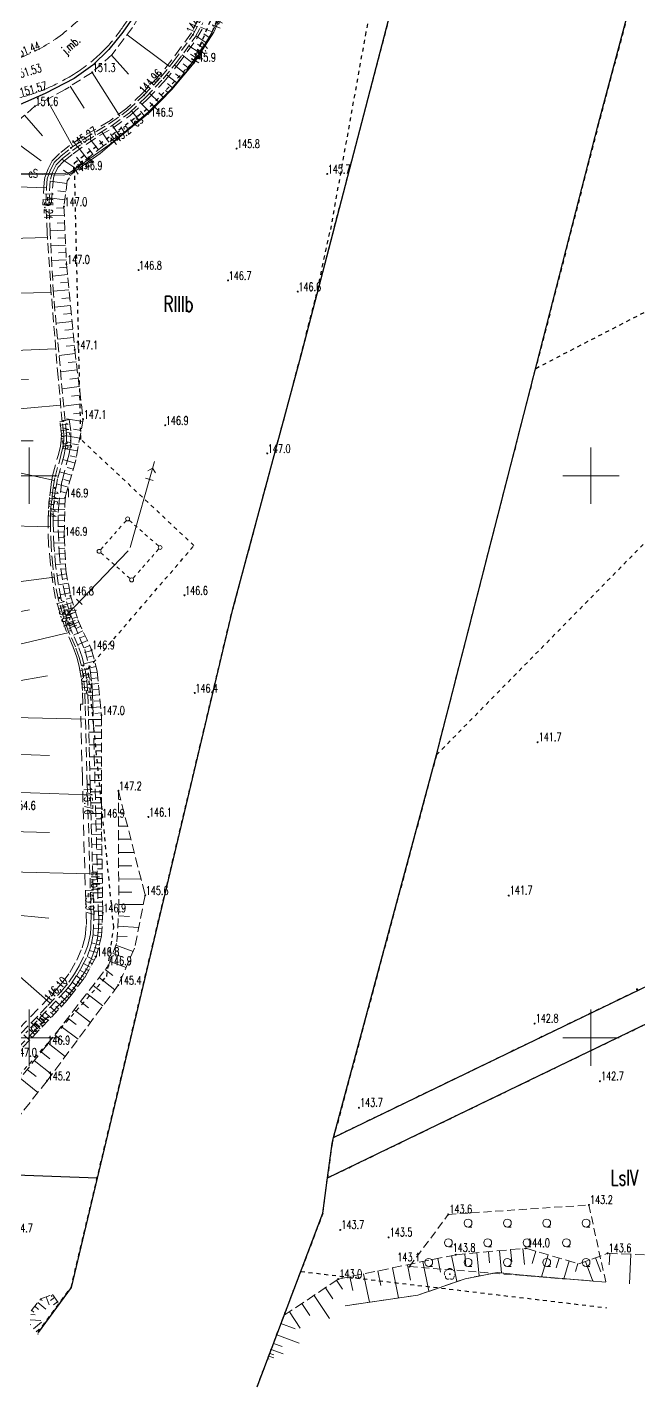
# Model space of a CAD drawing. Header units: metres. Extents: x 7583802 to 7586368, y 5958992 to 5960558.
# Drawn here: x 7585999.7 to 7586108.5, y 5959037.9 to 5959279.8 of the extents above; entities that cross this region are included whole.
import ezdxf
from ezdxf.enums import TextEntityAlignment as Align

# ---------------------------------------------------------------- set-up
doc = ezdxf.new("R2010")
doc.units = ezdxf.units.M
for name, pattern in [('1', [0]), ('2', [3, 2, -1]), ('3_1', [0]), ('3_BUBZ02', [2.45, 1.75, -0.7]), ('3_BUBZ02G', [2.45, 1.75, -0.7]), ('3_KTCR02', [3, 2, -1]), ('3_KTJZ01', [4, 3, -1]), ('3_PTRW02', [0]), ('3_PTTL', [2.1, 1.4, -0.7]), ('4_SUPE_01', [0]), ('4_SUPT_01', [0]), ('4_SUSM03_02', [0]), ('GUZ', [1.4, 0.7, -0.7])]:
    doc.linetypes.add(name, pattern=pattern)
doc.layers.get('0').update_dxf_attribs({"color": 250, "linetype": 'CONTINUOUS', "lineweight": 100})
for name, color, linetype, lineweight in [('1000_L_1', 7, '1', 18), ('BUBZ_L_1', 7, '3_BUBZ02', 18), ('DZIALKI-G_L_0', 7, '1', 25), ('KONTURY_L_0', 114, '2', 25), ('KONTURY_NR_T_0', 114, 'CONTINUOUS', 25), ('KTCR_E_T_1', 7, 'CONTINUOUS', 15), ('KTCR_L_1', 7, '3_KTCR02', 18), ('KTJZ_E_T_0', 7, 'CONTINUOUS', 15), ('KTJZ_L_0', 7, '3_KTJZ01', 18), ('KTOK_L_4', 7, 'CONTINUOUS', 25), ('OBOP_T_1', 3, 'CONTINUOUS', 18), ('PTRW_L_1', 7, 'CONTINUOUS', 18), ('PTTL_L_4', 7, '3_PTTL', 18), ('RTPW_T_0', 7, 'CONTINUOUS', 15), ('RTPW_T_1', 7, 'CONTINUOUS', 15), ('SUPE_E_T_2', 1, 'CONTINUOUS', 15), ('SUPE_L_1', 1, '4_SUPE_01', 18), ('SUPE_L_2', 1, '4_SUPE_01', 18), ('SUPT_E_T_0', 30, 'CONTINUOUS', 15), ('SUPT_L_0', 30, '4_SUPT_01', 18), ('SUSM_L_5', 7, 'CONTINUOUS', 18), ('SUTE_T_0', 1, 'CONTINUOUS', 18), ('SUTT_T_0', 30, 'CONTINUOUS', 18)]:
    doc.layers.add(name, color=color, linetype=linetype, lineweight=lineweight)
doc.styles.get("Standard").update_dxf_attribs({"font": 'Simplex.SHX', "width": 0.75})

# ---------------------------------------------------------------- blocks, each defined once
blk = doc.blocks.new('3_OBOP02_01')
at = {"linetype": 'CONTINUOUS'}
blk.add_circle((0, 0), 0.06, dxfattribs=at)
for centre, start, end in [((-0.48, 0.15), 102.1445, 221.86), ((0, 0.5), 30.1401, 149.8599), ((0.48, 0.15), 318.14, 77.8555), ((-0.29, -0.4), 174.1482, 293.8542), ((0.29, -0.4), 246.1458, 5.8518)]:
    blk.add_arc(centre, 0.5, start, end, dxfattribs=at)
blk = doc.blocks.new('3_PTTL05')
at = {"linetype": 'CONTINUOUS'}
blk.add_line((0, -0.7), (0.7, -0.7), dxfattribs=at)
blk.add_circle((0, 0), 0.7, dxfattribs=at)
blk = doc.blocks.new('3_RTPW01')
at = {"linetype": 'CONTINUOUS'}
blk.add_circle((0, 0), 0.09, dxfattribs=at)
blk = doc.blocks.new('3_RTPW02')
at = {"linetype": 'CONTINUOUS'}
blk.add_circle((0, 0), 0.09, dxfattribs=at)
blk = doc.blocks.new('4_SUPS01_03')
at = {"linetype": 'CONTINUOUS'}
blk.add_circle((0, 0), 0.125, dxfattribs=at)
blk = doc.blocks.new('4_SUPS01_07')
at = {"linetype": 'CONTINUOUS'}
blk.add_circle((0, 0), 0.125, dxfattribs=at)

msp = doc.modelspace()

# ---------------------------------------------------------------- linework, layer by layer
at = {"layer": '1000_L_1', "linetype": '1'}
for p, q in [((7586000, 5959195), (7586000, 5959205)), ((7586100, 5959195), (7586100, 5959205)), ((7585995, 5959200), (7586005, 5959200)), ((7586095, 5959200), (7586105, 5959200)), ((7586000, 5959095), (7586000, 5959105)), ((7586100, 5959095), (7586100, 5959105)), ((7585995, 5959100), (7586005, 5959100)), ((7586095, 5959100), (7586105, 5959100))]:
    msp.add_line(p, q, dxfattribs=at)
at = {"layer": 'BUBZ_L_1', "linetype": '3_BUBZ02G'}
for p, q in [((7586020.83, 5959283.87), (7586018.4, 5959279.75)), ((7586034.66, 5959284.22), (7586032.41, 5959278.54)), ((7586018.4, 5959279.75), (7586014.8, 5959274.95)), ((7586032.41, 5959278.54), (7586029.12, 5959273.59)), ((7586014.8, 5959274.95), (7586011.26, 5959271.77)), ((7586011.26, 5959271.77), (7586006.43, 5959268.72)), ((7586029.12, 5959273.59), (7586024.81, 5959268.1)), ((7586006.43, 5959268.72), (7586001.06, 5959265.74)), ((7586024.81, 5959268.1), (7586021.17, 5959264.37)), ((7586001.06, 5959265.74), (7585998.05, 5959263.14)), ((7586021.17, 5959264.37), (7586017.91, 5959261.75)), ((7586017.91, 5959261.75), (7586013.34, 5959258.77)), ((7586013.34, 5959258.77), (7586008.57, 5959255.01)), ((7586008.57, 5959255.01), (7586006.82, 5959252.48)), ((7586006.82, 5959252.48), (7586006.22, 5959247.89)), ((7586006.22, 5959247.89), (7586006.67, 5959237.62)), ((7586006.67, 5959237.62), (7586008.15, 5959222.41)), ((7586008.15, 5959222.41), (7586009.63, 5959210.05)), ((7586009.63, 5959210.05), (7586008.29, 5959202.54)), ((7586008.29, 5959202.54), (7586006.41, 5959196.08)), ((7586006.41, 5959196.08), (7586006.27, 5959189.24)), ((7586006.27, 5959189.24), (7586006.56, 5959183.16)), ((7586006.56, 5959183.16), (7586007.38, 5959178.65)), ((7586007.38, 5959178.65), (7586008.69, 5959174.35)), ((7586008.69, 5959174.35), (7586011.14, 5959169.03)), ((7586011.14, 5959169.03), (7586012.15, 5959165.16)), ((7586012.15, 5959165.16), (7586012.89, 5959157.38)), ((7586012.89, 5959157.38), (7586012.89, 5959139.09)), ((7586015.97, 5959122.91), (7586015.91, 5959143.94)), ((7586012.89, 5959139.09), (7586013.13, 5959122.23)), ((7586013.13, 5959122.23), (7586012.91, 5959118.12)), ((7586015.65, 5959117.04), (7586015.97, 5959122.91)), ((7586012.91, 5959118.12), (7586011.93, 5959114.43)), ((7586014.13, 5959112.84), (7586015.65, 5959117.04)), ((7586003.18, 5959098.71), (7586014.13, 5959112.84)), ((7586011.93, 5959114.43), (7586009.84, 5959110.58)), ((7586009.84, 5959110.58), (7586007.49, 5959107.59)), ((7586006.51, 5959106.35), (7586007.49, 5959107.59)), ((7585997.24, 5959096.57), (7586006.51, 5959106.35)), ((7585992.83, 5959085.85), (7586003.18, 5959098.71)), ((7586055.04, 5959057.05), (7586075.93, 5959061.39)), ((7586075.93, 5959061.39), (7586088.44, 5959062.55)), ((7586088.44, 5959062.55), (7586097.87, 5959059.76)), ((7586097.87, 5959059.76), (7586102.95, 5959061.64)), ((7586102.95, 5959061.64), (7586109.55, 5959061.37)), ((7586045.4, 5959050.61), (7586055.04, 5959057.05)), ((7586002.09, 5959053.53), (7586004.16, 5959054.3)), ((7586004.16, 5959054.3), (7586005.34, 5959052.66)), ((7586000.36, 5959051.41), (7586002.09, 5959053.53))]:
    msp.add_line(p, q, dxfattribs=at)
at = {"layer": 'BUBZ_L_1', "linetype": '3_BUBZ02'}
for p, q in [((7586029.17, 5959278.42), (7586030.48, 5959280.86)), ((7586029.56, 5959278.06), (7586030.96, 5959280.58)), ((7586025.68, 5959273.66), (7586029.17, 5959278.42)), ((7586026.08, 5959273.29), (7586029.56, 5959278.06)), ((7586023.48, 5959270.93), (7586025.68, 5959273.66)), ((7586023.87, 5959270.63), (7586026.08, 5959273.29)), ((7586020.45, 5959267.71), (7586023.48, 5959270.93)), ((7586020.77, 5959267.33), (7586023.87, 5959270.63)), ((7586017.59, 5959265.02), (7586020.45, 5959267.71)), ((7586017.87, 5959264.57), (7586020.77, 5959267.33)), ((7586014.52, 5959262.77), (7586017.59, 5959265.02)), ((7586014.82, 5959262.32), (7586017.87, 5959264.57)), ((7586012.06, 5959261.32), (7586014.52, 5959262.77)), ((7586012.37, 5959260.86), (7586014.82, 5959262.32)), ((7586007.46, 5959258.32), (7586009.74, 5959259.9)), ((7586009.74, 5959259.9), (7586012.06, 5959261.32)), ((7586010.02, 5959259.45), (7586012.37, 5959260.86)), ((7586005.7, 5959256.92), (7586007.46, 5959258.32)), ((7586005.96, 5959256.46), (7586007.75, 5959257.85)), ((7586007.75, 5959257.85), (7586010.02, 5959259.45)), ((7586003.74, 5959254.26), (7586004.45, 5959255.74)), ((7586004.17, 5959254), (7586004.82, 5959255.29)), ((7586004.45, 5959255.74), (7586005.7, 5959256.92)), ((7586004.82, 5959255.29), (7586005.96, 5959256.46)), ((7586003.14, 5959251.2), (7586003.26, 5959252.8)), ((7586003.26, 5959252.8), (7586003.53, 5959253.68)), ((7586003.52, 5959248.26), (7586003.8, 5959252.77)), ((7586003.53, 5959253.68), (7586003.74, 5959254.26)), ((7586003.8, 5959252.77), (7586004.17, 5959254)), ((7586002.99, 5959248.29), (7586003.14, 5959251.2)), ((7586003.24, 5959243.25), (7586002.99, 5959248.29)), ((7586003.76, 5959243.23), (7586003.52, 5959248.26)), ((7586003.97, 5959232.27), (7586003.24, 5959243.25)), ((7586004.35, 5959232.28), (7586003.76, 5959243.23)), ((7586005.18, 5959217.53), (7586003.97, 5959232.27)), ((7586006.41, 5959209.77), (7586004.35, 5959232.28)), ((7586005.9, 5959209.6), (7586005.18, 5959217.53)), ((7586006.18, 5959207.48), (7586005.9, 5959209.6)), ((7586006.68, 5959207.47), (7586006.41, 5959209.77)), ((7586006.17, 5959206.25), (7586006.18, 5959207.48)), ((7586006.65, 5959206.19), (7586006.68, 5959207.47)), ((7586005.68, 5959203.58), (7586005.99, 5959205.1)), ((7586005.99, 5959205.1), (7586006.17, 5959206.25)), ((7586006.2, 5959203.45), (7586006.52, 5959205.04)), ((7586006.52, 5959205.04), (7586006.65, 5959206.19)), ((7586004.63, 5959199.78), (7586005.68, 5959203.58)), ((7586005.12, 5959199.62), (7586006.2, 5959203.45)), ((7586004.28, 5959197.88), (7586004.63, 5959199.78)), ((7586004.75, 5959197.74), (7586005.12, 5959199.62)), ((7586003.84, 5959193.97), (7586004.28, 5959197.88)), ((7586004.5, 5959195.95), (7586004.75, 5959197.74)), ((7586004.32, 5959193.94), (7586004.5, 5959195.95)), ((7586003.8, 5959191.71), (7586003.84, 5959193.97)), ((7586004.32, 5959191.73), (7586004.32, 5959193.94)), ((7586003.92, 5959187.58), (7586003.8, 5959191.71)), ((7586004.41, 5959187.56), (7586004.32, 5959191.73)), ((7586004.23, 5959184), (7586003.92, 5959187.58)), ((7586004.74, 5959184.06), (7586004.41, 5959187.56)), ((7586004.65, 5959180.84), (7586004.23, 5959184)), ((7586005.18, 5959180.9), (7586004.74, 5959184.06)), ((7586005.18, 5959178.14), (7586004.65, 5959180.84)), ((7586005.64, 5959178.27), (7586005.18, 5959180.9)), ((7586006, 5959175.27), (7586005.18, 5959178.14)), ((7586006.47, 5959175.4), (7586005.64, 5959178.27)), ((7586006.99, 5959172.42), (7586006, 5959175.27)), ((7586007.52, 5959172.52), (7586006.47, 5959175.4)), ((7586008.28, 5959169.53), (7586006.99, 5959172.42)), ((7586008.72, 5959169.7), (7586007.52, 5959172.52)), ((7586008.95, 5959167.68), (7586008.28, 5959169.53)), ((7586009.47, 5959167.72), (7586008.72, 5959169.7)), ((7586009.35, 5959166.15), (7586008.95, 5959167.68)), ((7586009.72, 5959164.02), (7586009.35, 5959166.15)), ((7586009.84, 5959166.25), (7586009.47, 5959167.72)), ((7586010.24, 5959164.06), (7586009.84, 5959166.25)), ((7586009.94, 5959161.75), (7586009.72, 5959164.02)), ((7586010.42, 5959161.76), (7586010.24, 5959164.06)), ((7586009.98, 5959159.4), (7586009.94, 5959161.75)), ((7586010.52, 5959159.4), (7586010.42, 5959161.76)), ((7586010.36, 5959145.04), (7586009.98, 5959159.4)), ((7586010.88, 5959145.04), (7586010.52, 5959159.4)), ((7586011.06, 5959121.72), (7586010.36, 5959145.04)), ((7586011.47, 5959124.01), (7586010.88, 5959145.04)), ((7586015.91, 5959143.94), (7586020.68, 5959125.34)), ((7586020.68, 5959125.34), (7586018.78, 5959115.93)), ((7586011.43, 5959118.37), (7586011.56, 5959121.78)), ((7586011.56, 5959121.78), (7586011.47, 5959124.01)), ((7586010.95, 5959118.46), (7586011.01, 5959119.55)), ((7586011.01, 5959119.55), (7586011.02, 5959119.94)), ((7586011.02, 5959119.94), (7586011.03, 5959120.18)), ((7586011.03, 5959120.18), (7586011.06, 5959121.72)), ((7586010.59, 5959116.86), (7586010.95, 5959118.46)), ((7586011.13, 5959116.81), (7586011.43, 5959118.37)), ((7586008.93, 5959112.81), (7586009.89, 5959114.85)), ((7586009.42, 5959112.66), (7586010.39, 5959114.6)), ((7586009.89, 5959114.85), (7586010.39, 5959116.24)), ((7586010.39, 5959116.24), (7586010.59, 5959116.86)), ((7586010.39, 5959114.6), (7586010.92, 5959116.14)), ((7586010.92, 5959116.14), (7586011.13, 5959116.81)), ((7586018.78, 5959115.93), (7586015.89, 5959109.36)), ((7586008.1, 5959111.39), (7586008.93, 5959112.81)), ((7586008.49, 5959111.1), (7586009.42, 5959112.66)), ((7586005.73, 5959108.23), (7586007.1, 5959109.91)), ((7586007.1, 5959109.91), (7586008.1, 5959111.39)), ((7586007.5, 5959109.58), (7586008.49, 5959111.1)), ((7586006.51, 5959108.36), (7585999.43, 5959100.89)), ((7586015.89, 5959109.36), (7586003.23, 5959092.34)), ((7586003.35, 5959105.74), (7586005.73, 5959108.23)), ((7586006.51, 5959108.36), (7586007.5, 5959109.58)), ((7586007.49, 5959107.59), (7586006.51, 5959108.36)), ((7586007.49, 5959107.59), (7586006.51, 5959108.36)), ((7585990.15, 5959091.99), (7586003.35, 5959105.74)), ((7586003.23, 5959092.34), (7585994.28, 5959081.04)), ((7586077.59, 5959057.12), (7586069.19, 5959054.2)), ((7586083.35, 5959058.25), (7586077.59, 5959057.12)), ((7586087.28, 5959057.79), (7586083.35, 5959058.25)), ((7586101.1, 5959056.64), (7586087.28, 5959057.79)), ((7586069.19, 5959054.2), (7586056.25, 5959052.31))]:
    msp.add_line(p, q, dxfattribs=at)
at = {"layer": 'BUBZ_L_1', "linetype": '3_1'}
for p, q in [((7586032.58, 5959278.97), (7586030.52, 5959279.79)), ((7586017.44, 5959278.46), (7586024.99, 5959272.8)), ((7586031.44, 5959277.08), (7586029.67, 5959278.26)), ((7586030.85, 5959276.19), (7586029.96, 5959276.79)), ((7586032.05, 5959278), (7586031.13, 5959278.61)), ((7586014.67, 5959274.84), (7586017.72, 5959271.44)), ((7586029.02, 5959273.46), (7586027.23, 5959274.87)), ((7586030.26, 5959275.3), (7586028.43, 5959276.51)), ((7586029.65, 5959274.39), (7586028.72, 5959275.01)), ((7586011.25, 5959271.76), (7586016.16, 5959263.98)), ((7586027.63, 5959271.69), (7586025.89, 5959273.06)), ((7586028.32, 5959272.57), (7586027.44, 5959273.26)), ((7586026.25, 5959269.94), (7586024.46, 5959271.34)), ((7586025.55, 5959269.04), (7586024.64, 5959269.76)), ((7586026.94, 5959270.82), (7586026.06, 5959271.51)), ((7586007.33, 5959269.29), (7586009.8, 5959265.37)), ((7586023.16, 5959266.4), (7586021.46, 5959268.06)), ((7586023.99, 5959267.26), (7586023.13, 5959268.1)), ((7586024.83, 5959268.13), (7586024.3, 5959268.54)), ((7586003.18, 5959266.92), (7586007.82, 5959258.57)), ((7586019.68, 5959263.17), (7586018.26, 5959264.94)), ((7586021.5, 5959264.71), (7586019.78, 5959266.39)), ((7586020.6, 5959263.92), (7586019.86, 5959264.84)), ((7586022.33, 5959265.56), (7586021.48, 5959266.38)), ((7585999.22, 5959264.15), (7586002.4, 5959260.48)), ((7586016.03, 5959260.52), (7586014.84, 5959262.34)), ((7586018.8, 5959262.46), (7586018.09, 5959263.34)), ((7585996.1, 5959260.48), (7586002.15, 5959256.04)), ((7586012.35, 5959257.99), (7586010.82, 5959259.93)), ((7586014.2, 5959259.33), (7586012.97, 5959261.21)), ((7586015.12, 5959259.93), (7586014.52, 5959260.86)), ((7586016.96, 5959261.13), (7586016.35, 5959262.07)), ((7586017.92, 5959261.76), (7586017.74, 5959261.99)), ((7586010.35, 5959256.41), (7586008.7, 5959258.52)), ((7586011.38, 5959257.22), (7586010.57, 5959258.24)), ((7586013.26, 5959258.71), (7586012.54, 5959259.62)), ((7586008.32, 5959254.65), (7586005.86, 5959256.35)), ((7586009.3, 5959255.59), (7586008.45, 5959256.66)), ((7586007.47, 5959253.42), (7586006.14, 5959254.34)), ((7585993.85, 5959251.52), (7586003.14, 5959251.2)), ((7586006.76, 5959252), (7586003.78, 5959252.39)), ((7586006.56, 5959250.51), (7586005.12, 5959250.7)), ((7586006.37, 5959249.07), (7586003.59, 5959249.44)), ((7586006.23, 5959247.68), (7586004.89, 5959247.62)), ((7586006.29, 5959246.34), (7586003.62, 5959246.23)), ((7586006.4, 5959243.68), (7586003.74, 5959243.56)), ((7586006.35, 5959245.01), (7586005.01, 5959244.95)), ((7585993.86, 5959242.15), (7586003.3, 5959242.36)), ((7586006.52, 5959241.02), (7586003.89, 5959240.91)), ((7586006.46, 5959242.35), (7586005.14, 5959242.29)), ((7586006.64, 5959238.39), (7586004.03, 5959238.28)), ((7586006.58, 5959239.7), (7586005.27, 5959239.65)), ((7586006.85, 5959235.78), (7586004.18, 5959235.52)), ((7586006.72, 5959237.09), (7586005.41, 5959236.96)), ((7586007.11, 5959233.08), (7586004.32, 5959232.81)), ((7586006.98, 5959234.44), (7586005.61, 5959234.31)), ((7585994.07, 5959232.39), (7586003.95, 5959232.6)), ((7586007.25, 5959231.68), (7586005.84, 5959231.55)), ((7586007.38, 5959230.27), (7586004.56, 5959230)), ((7586007.52, 5959228.86), (7586006.11, 5959228.72)), ((7586007.66, 5959227.44), (7586004.82, 5959227.17)), ((7586007.8, 5959226.02), (7586006.37, 5959225.88)), ((7586007.94, 5959224.6), (7586005.08, 5959224.32)), ((7585994.45, 5959222.18), (7586004.76, 5959222.6)), ((7586008.23, 5959221.74), (7586005.35, 5959221.39)), ((7586008.08, 5959223.17), (7586006.64, 5959223.03)), ((7586008.58, 5959218.83), (7586005.61, 5959218.48)), ((7586008.4, 5959220.29), (7586006.94, 5959220.12)), ((7585994.67, 5959216.92), (7585999.93, 5959217.13)), ((7586008.76, 5959217.35), (7586007.25, 5959217.17)), ((7586008.94, 5959215.85), (7586005.89, 5959215.48)), ((7586009.12, 5959214.32), (7586007.57, 5959214.14)), ((7585995.07, 5959211.63), (7586005.63, 5959212.53)), ((7586009.3, 5959212.78), (7586006.17, 5959212.4)), ((7586009.55, 5959209.62), (7586006.69, 5959210.13)), ((7586009.49, 5959211.21), (7586007.9, 5959211.02)), ((7586009.03, 5959206.68), (7586006.67, 5959207.1)), ((7586009.27, 5959208.04), (7586007.91, 5959208.28)), ((7585995.33, 5959206.23), (7586000.74, 5959206.18)), ((7586008.62, 5959204.4), (7586006.47, 5959204.79)), ((7586008.82, 5959205.5), (7586007.72, 5959205.7)), ((7586008.2, 5959202.24), (7586006.04, 5959202.87)), ((7586008.43, 5959203.32), (7586007.34, 5959203.52)), ((7585994.74, 5959201.29), (7586004.51, 5959199.13)), ((7586007.57, 5959200.08), (7586005.43, 5959200.71)), ((7586007.26, 5959199.01), (7586006.19, 5959199.32)), ((7586007.89, 5959201.16), (7586006.81, 5959201.47)), ((7586006.95, 5959197.94), (7586004.91, 5959198.53)), ((7586006.65, 5959196.92), (7586005.68, 5959197.2)), ((7586006.41, 5959195.94), (7586004.5, 5959195.98)), ((7586006.39, 5959194.99), (7586005.4, 5959195.01)), ((7586006.33, 5959191.97), (7586004.32, 5959192.01)), ((7586006.37, 5959194), (7586004.33, 5959194.05)), ((7586006.35, 5959192.99), (7586005.33, 5959193.01)), ((7585993.55, 5959191.14), (7586003.82, 5959190.92)), ((7586006.29, 5959189.98), (7586004.36, 5959190.02)), ((7586006.31, 5959190.97), (7586005.32, 5959190.99)), ((7586006.33, 5959188.07), (7586004.4, 5959187.98)), ((7586006.28, 5959189.02), (7586005.33, 5959188.97)), ((7586006.37, 5959187.11), (7586005.42, 5959187.06)), ((7586006.42, 5959186.15), (7586004.55, 5959186.06)), ((7586006.46, 5959185.22), (7586005.55, 5959185.18)), ((7586006.51, 5959184.31), (7586004.72, 5959184.22)), ((7586006.67, 5959182.57), (7586004.99, 5959182.27)), ((7586006.55, 5959183.42), (7586005.69, 5959183.38)), ((7585993.85, 5959180.54), (7586004.5, 5959181.96)), ((7586006.97, 5959180.88), (7586005.24, 5959180.56)), ((7586006.82, 5959181.73), (7586005.96, 5959181.58)), ((7586007.13, 5959180.01), (7586006.26, 5959179.85)), ((7586007.29, 5959179.14), (7586005.54, 5959178.82)), ((7586007.75, 5959177.42), (7586006.04, 5959176.9)), ((7586007.49, 5959178.28), (7586006.64, 5959178.02)), ((7585994.68, 5959175.12), (7586000.07, 5959176.14)), ((7586008.28, 5959175.7), (7586006.55, 5959175.17)), ((7586008.02, 5959176.57), (7586007.15, 5959176.3)), ((7586008.84, 5959174.01), (7586007.24, 5959173.28)), ((7586008.54, 5959174.84), (7586007.7, 5959174.58)), ((7586009.21, 5959173.21), (7586008.38, 5959172.83)), ((7585995.85, 5959169.44), (7586007.13, 5959172.1)), ((7586009.6, 5959172.38), (7586007.91, 5959171.61)), ((7586010.38, 5959170.68), (7586008.64, 5959169.88)), ((7586009.98, 5959171.54), (7586009.13, 5959171.15)), ((7586011.17, 5959168.91), (7586009.85, 5959168.57)), ((7586010.78, 5959169.82), (7586009.88, 5959169.4)), ((7586011.43, 5959167.94), (7586010.48, 5959167.69)), ((7586011.67, 5959166.99), (7586009.78, 5959166.5)), ((7586011.92, 5959166.05), (7586010.94, 5959165.79)), ((7585997.17, 5959163.35), (7586003.32, 5959164.42)), ((7586012.35, 5959163.04), (7586010.33, 5959162.85)), ((7586012.16, 5959165.07), (7586011.04, 5959164.96)), ((7586012.26, 5959164.04), (7586011.26, 5959163.94)), ((7586012.54, 5959161.01), (7586010.46, 5959160.82)), ((7586012.45, 5959162.03), (7586011.43, 5959161.93)), ((7586012.75, 5959158.9), (7586010.54, 5959158.69)), ((7586012.64, 5959159.97), (7586011.57, 5959159.87)), ((7585997.3, 5959156.99), (7586010.05, 5959156.66)), ((7586012.89, 5959156.65), (7586010.59, 5959156.65)), ((7586012.85, 5959157.8), (7586011.71, 5959157.69)), ((7586012.89, 5959154.37), (7586010.65, 5959154.37)), ((7586012.89, 5959155.5), (7586011.75, 5959155.5)), ((7586012.89, 5959153.25), (7586011.78, 5959153.25)), ((7586012.89, 5959152.14), (7586010.7, 5959152.14)), ((7586012.89, 5959151.04), (7586011.81, 5959151.04)), ((7585997.11, 5959150.43), (7586003.67, 5959150.22)), ((7586012.89, 5959149.96), (7586010.76, 5959149.96)), ((7586012.89, 5959148.9), (7586011.84, 5959148.9)), ((7586012.89, 5959147.84), (7586010.81, 5959147.84)), ((7586012.89, 5959146.8), (7586011.86, 5959146.8)), ((7585996.88, 5959143.67), (7586010.41, 5959143.22)), ((7586012.89, 5959145.78), (7586010.86, 5959145.78)), ((7586012.89, 5959143.76), (7586010.92, 5959143.76)), ((7586012.89, 5959144.76), (7586011.89, 5959144.76)), ((7586012.89, 5959141.8), (7586010.97, 5959141.8)), ((7586012.89, 5959142.77), (7586011.92, 5959142.77)), ((7586015.91, 5959142.39), (7586016.31, 5959142.39)), ((7586012.89, 5959139.89), (7586011.02, 5959139.89)), ((7586012.89, 5959140.84), (7586011.94, 5959140.84)), ((7586012.89, 5959138.96), (7586011.97, 5959138.95)), ((7586015.92, 5959140.03), (7586016.91, 5959140.03)), ((7585996.68, 5959136.7), (7586003.65, 5959136.52)), ((7586012.9, 5959138.04), (7586011.08, 5959138.02)), ((7586012.92, 5959137.13), (7586012.01, 5959137.11)), ((7586015.93, 5959137.67), (7586017.52, 5959137.67)), ((7586012.93, 5959136.22), (7586011.13, 5959136.19)), ((7586012.96, 5959134.42), (7586011.18, 5959134.4)), ((7586012.94, 5959135.32), (7586012.05, 5959135.31)), ((7586015.93, 5959135.31), (7586018.12, 5959135.32)), ((7586012.98, 5959132.65), (7586011.23, 5959132.63)), ((7586012.97, 5959133.53), (7586012.09, 5959133.52)), ((7586012.99, 5959131.78), (7586012.12, 5959131.76)), ((7586015.94, 5959132.95), (7586018.73, 5959132.96)), ((7585996.5, 5959129.53), (7586010.84, 5959129.17)), ((7586013.01, 5959130.9), (7586011.28, 5959130.88)), ((7586013.03, 5959129.18), (7586011.33, 5959129.16)), ((7586013.02, 5959130.04), (7586012.16, 5959130.03)), ((7586015.95, 5959130.59), (7586018.31, 5959130.6)), ((7586013.06, 5959127.48), (7586011.37, 5959127.46)), ((7586013.04, 5959128.33), (7586012.2, 5959128.32)), ((7586013.07, 5959126.64), (7586012.23, 5959126.63)), ((7586015.95, 5959128.23), (7586019.93, 5959128.25)), ((7586013.08, 5959125.81), (7586011.42, 5959125.78)), ((7586013.09, 5959124.98), (7586012.27, 5959124.96)), ((7586015.96, 5959125.88), (7586018.32, 5959125.88)), ((7585996, 5959122), (7586003.52, 5959121.28)), ((7586013.1, 5959124.15), (7586011.47, 5959124.13)), ((7586013.13, 5959122.53), (7586011.53, 5959122.5)), ((7586013.11, 5959123.33), (7586012.31, 5959123.32)), ((7586015.97, 5959123.69), (7586020.35, 5959123.7)), ((7586012.98, 5959119.43), (7586011.47, 5959119.51)), ((7586013.06, 5959120.96), (7586011.53, 5959121.04)), ((7586013.02, 5959120.19), (7586012.26, 5959120.23)), ((7586013.1, 5959121.73), (7586012.33, 5959121.77)), ((7586015.8, 5959119.83), (7586019.53, 5959119.62)), ((7586015.9, 5959121.69), (7586017.9, 5959121.58)), ((7586012.86, 5959117.94), (7586011.42, 5959118.32)), ((7586012.67, 5959117.22), (7586011.97, 5959117.4)), ((7586012.94, 5959118.68), (7586012.19, 5959118.72)), ((7586015.71, 5959118.09), (7586017.44, 5959118)), ((7585992.86, 5959115.7), (7586003.74, 5959106.14)), ((7586012.13, 5959115.17), (7586010.71, 5959115.54)), ((7586012.49, 5959116.52), (7586011.14, 5959116.88)), ((7586012.31, 5959115.85), (7586011.63, 5959116.03)), ((7586011.94, 5959114.46), (7586011.66, 5959114.54)), ((7586014.91, 5959114.99), (7586016.4, 5959114.46)), ((7586015.45, 5959116.49), (7586018.53, 5959115.37)), ((7586010.91, 5959112.55), (7586009.7, 5959113.21)), ((7586010.58, 5959111.95), (7586009.98, 5959112.27)), ((7586011.59, 5959113.8), (7586010.33, 5959114.48)), ((7586011.25, 5959113.17), (7586010.63, 5959113.51)), ((7586013.57, 5959112.12), (7586014.89, 5959111.1)), ((7586014.39, 5959113.55), (7586017.27, 5959112.51)), ((7586008.68, 5959109.1), (7586007.7, 5959109.88)), ((7586009.51, 5959110.16), (7586008.43, 5959111.01)), ((7586009.09, 5959109.62), (7586008.57, 5959110.03)), ((7586010.26, 5959111.35), (7586009.03, 5959112.01)), ((7586009.92, 5959110.73), (7586009.3, 5959111.07)), ((7586012.49, 5959110.72), (7586015.29, 5959108.55)), ((7586006.7, 5959106.59), (7586005.63, 5959107.43)), ((7586007.1, 5959107.1), (7586006.59, 5959107.5)), ((7586007.91, 5959108.13), (7586006.94, 5959108.89)), ((7586007.53, 5959107.64), (7586007.04, 5959108.03)), ((7586008.29, 5959108.61), (7586007.81, 5959108.99)), ((7586010.29, 5959107.88), (7586013.14, 5959105.67)), ((7586011.39, 5959109.31), (7586012.81, 5959108.21)), ((7586004.83, 5959104.57), (7586003.82, 5959105.52)), ((7586005.78, 5959105.58), (7586004.77, 5959106.53)), ((7586005.3, 5959105.08), (7586004.8, 5959105.55)), ((7586006.25, 5959106.08), (7586005.75, 5959106.55)), ((7586008.04, 5959104.98), (7586010.95, 5959102.72)), ((7586009.17, 5959106.44), (7586010.61, 5959105.32)), ((7586001.97, 5959101.56), (7586000.97, 5959102.51)), ((7586002.92, 5959102.57), (7586001.92, 5959103.52)), ((7586002.45, 5959102.06), (7586001.95, 5959102.54)), ((7586003.87, 5959103.57), (7586002.87, 5959104.52)), ((7586003.4, 5959103.07), (7586002.9, 5959103.54)), ((7586004.35, 5959104.07), (7586003.85, 5959104.55)), ((7586006.9, 5959103.51), (7586008.37, 5959102.37)), ((7586000.07, 5959099.56), (7585999.07, 5959100.51)), ((7586001.02, 5959100.56), (7586000.02, 5959101.51)), ((7586000.55, 5959100.06), (7586000.04, 5959100.53)), ((7586001.5, 5959101.06), (7586001, 5959101.54)), ((7586004.58, 5959100.52), (7586006.08, 5959099.36)), ((7586005.75, 5959102.02), (7586008.72, 5959099.72)), ((7586003.41, 5959099.01), (7586006.44, 5959096.66)), ((7586000.94, 5959095.93), (7586004.04, 5959093.43)), ((7586002.19, 5959097.48), (7586003.71, 5959096.26)), ((7585998.41, 5959092.78), (7586001.56, 5959090.24)), ((7585999.68, 5959094.36), (7586001.25, 5959093.09)), ((7586077.53, 5959061.54), (7586077.73, 5959059.36)), ((7586079.71, 5959061.74), (7586080.09, 5959057.61)), ((7586081.77, 5959061.93), (7586081.95, 5959059.97)), ((7586083.73, 5959062.11), (7586084.1, 5959058.16)), ((7586085.71, 5959062.3), (7586085.91, 5959060.11)), ((7586087.89, 5959062.5), (7586088.16, 5959059.64)), ((7586090.19, 5959062.03), (7586089.54, 5959059.84)), ((7586092.38, 5959061.38), (7586091.22, 5959057.46)), ((7586103.36, 5959061.62), (7586103.27, 5959059.59)), ((7586107.07, 5959061.47), (7586106.85, 5959056.2)), ((7586064.66, 5959059.05), (7586065.77, 5959053.7)), ((7586067.33, 5959059.6), (7586067.9, 5959056.85)), ((7586070.08, 5959060.18), (7586071.18, 5959054.89)), ((7586072.73, 5959060.72), (7586073.24, 5959058.26)), ((7586075.2, 5959061.24), (7586076.15, 5959056.62)), ((7586094.34, 5959060.8), (7586093.82, 5959059.05)), ((7586096.1, 5959060.28), (7586095.17, 5959057.13)), ((7586097.67, 5959059.82), (7586097.25, 5959058.41)), ((7586099.06, 5959060.2), (7586100.35, 5959056.7)), ((7586100.81, 5959060.85), (7586101.74, 5959058.32)), ((7586054.73, 5959056.84), (7586055.79, 5959055.27)), ((7586057.09, 5959057.48), (7586057.6, 5959055.03)), ((7586059.54, 5959057.98), (7586060.59, 5959052.94)), ((7586062.06, 5959058.51), (7586062.6, 5959055.91)), ((7586003.92, 5959054.21), (7586004.04, 5959053.9)), ((7586050.72, 5959054.16), (7586053.47, 5959050.05)), ((7586052.77, 5959055.53), (7586054.08, 5959053.57)), ((7586001.01, 5959052.21), (7586001.7, 5959051.65)), ((7586001.57, 5959052.89), (7586003, 5959051.73)), ((7586002.19, 5959053.57), (7586002.32, 5959053.21)), ((7586003.06, 5959053.89), (7586003.6, 5959052.45)), ((7586004.55, 5959053.76), (7586003.84, 5959053.25)), ((7586005.08, 5959053.02), (7586004.35, 5959052.49)), ((7586048.56, 5959052.72), (7586050, 5959050.56)), ((7586000.23, 5959049.82), (7586002.09, 5959049.67)), ((7586000.3, 5959050.76), (7586001.12, 5959050.69)), ((7586000.46, 5959051.54), (7586000.88, 5959051.2)), ((7586000.81, 5959048.19), (7586002.21, 5959049.41)), ((7586046.33, 5959051.22), (7586048.26, 5959048.33)), ((7586000.2, 5959048.89), (7586000.32, 5959049)), ((7586001.28, 5959047.65), (7586001.82, 5959048.12)), ((7586044.09, 5959047.15), (7586048.05, 5959045.65)), ((7586044.84, 5959049.13), (7586047.36, 5959048.18)), ((7586043.11, 5959044.55), (7586045.25, 5959043.74)), ((7586043.51, 5959045.62), (7586045.05, 5959045.04)), ((7586042.48, 5959042.91), (7586042.71, 5959042.82)), ((7586042.66, 5959043.37), (7586043.59, 5959043.02)), ((7586042.84, 5959043.84), (7586043.54, 5959043.57))]:
    msp.add_line(p, q, dxfattribs=at)
for p in [(7586007.49, 5959107.59), (7586001.61, 5959047.27), (7586042.31, 5959042.44)]:
    msp.add_point(p, dxfattribs=at)
at = {"layer": 'DZIALKI-G_L_0', "linetype": '1'}
for p, q in [((7586075.74, 5959326.23), (7586048.29, 5959221.14)), ((7586101.37, 5959262.66), (7586107.53, 5959285.76)), ((7586072.5, 5959150.31), (7586101.37, 5959262.66)), ((7586048.29, 5959221.14), (7586036.18, 5959176.04)), ((7586036.18, 5959176.04), (7586017.4, 5959097.12)), ((7586054.2, 5959082.24), (7586072.5, 5959150.31)), ((7586083.37, 5959096.34), (7586192.18, 5959148.95)), ((7586053.12, 5959075.05), (7586194.77, 5959143.54)), ((7586017.4, 5959097.12), (7586012.13, 5959075.03)), ((7586054.2, 5959082.24), (7586083.37, 5959096.34)), ((7586012.13, 5959075.03), (7585679.94, 5959087.24)), ((7586053.12, 5959075.05), (7586053.92, 5959081.18)), ((7586053.92, 5959081.18), (7586054.2, 5959082.24)), ((7586012.13, 5959075.03), (7586007.49, 5959055.58)), ((7586052.3, 5959068.79), (7586053.12, 5959075.05)), ((7586040.58, 5959037.89), (7586052.3, 5959068.79)), ((7586007.49, 5959055.58), (7586001.6, 5959047.56))]:
    msp.add_line(p, q, dxfattribs=at)
at = {"layer": 'KONTURY_L_0', "linetype": 'GUZ'}
for p, q in [((7586075.74, 5959326.23), (7586051.03, 5959231.63)), ((7586064.98, 5959305.15), (7586059.94, 5959278.91)), ((7586029.35, 5959273.81), (7586036.25, 5959290.6)), ((7586107.53, 5959285.76), (7586101.37, 5959262.66)), ((7586059.94, 5959278.91), (7586053.63, 5959243.83)), ((7586021.58, 5959265.67), (7586029.35, 5959273.81)), ((7586008.08, 5959255.7), (7586021.58, 5959265.67)), ((7586101.37, 5959262.66), (7586090.17, 5959219.09)), ((7586009.24, 5959206.45), (7586008.08, 5959255.7)), ((7586090.17, 5959219.09), (7586163.47, 5959257)), ((7586051.03, 5959231.63), (7586053.63, 5959243.83)), ((7586048.29, 5959221.14), (7586051.03, 5959231.63)), ((7586048.29, 5959221.14), (7586036.18, 5959176.04)), ((7586072.5, 5959150.31), (7586090.17, 5959219.09)), ((7586029.36, 5959187.57), (7586009.24, 5959206.45)), ((7586072.5, 5959150.31), (7586129.03, 5959207.86)), ((7586010.51, 5959165.64), (7586029.36, 5959187.57)), ((7586017.4, 5959097.12), (7586036.18, 5959176.04)), ((7586015.08, 5959119.63), (7586010.51, 5959165.64)), ((7586072.5, 5959150.31), (7586054.2, 5959082.24)), ((7586192.18, 5959148.95), (7586083.37, 5959096.34)), ((7586013.82, 5959110.92), (7586015.08, 5959119.63)), ((7585990.8, 5959084.89), (7586013.82, 5959110.92)), ((7586053.12, 5959075.05), (7586123.65, 5959109.15)), ((7586007.49, 5959055.58), (7586017.4, 5959097.12)), ((7586083.37, 5959096.34), (7586054.2, 5959082.24)), ((7586053.92, 5959081.18), (7586053.12, 5959075.05)), ((7586053.92, 5959081.18), (7586054.2, 5959082.24)), ((7586052.3, 5959068.79), (7586053.12, 5959075.05)), ((7586052.3, 5959068.79), (7586048.37, 5959058.42)), ((7586040.58, 5959037.89), (7586048.37, 5959058.42)), ((7586048.37, 5959058.42), (7586102.78, 5959051.96)), ((7586001.6, 5959047.56), (7586007.49, 5959055.58))]:
    msp.add_line(p, q, dxfattribs=at)
at = {"layer": 'KTCR_L_1', "linetype": '3_KTCR02'}
for p, q in [((7586030.19, 5959281.18), (7586028.89, 5959278.78)), ((7586029.82, 5959277.72), (7586031.27, 5959280.23)), ((7586028.89, 5959278.78), (7586025.39, 5959273.97)), ((7586026.37, 5959272.98), (7586029.82, 5959277.72)), ((7586025.39, 5959273.97), (7586023.28, 5959271.32)), ((7586024.01, 5959270.1), (7586026.37, 5959272.98)), ((7586023.28, 5959271.32), (7586020.27, 5959268.14)), ((7586021.01, 5959266.92), (7586024.01, 5959270.1)), ((7586020.27, 5959268.14), (7586017.39, 5959265.39)), ((7586017.39, 5959265.39), (7586014.48, 5959263.21)), ((7586018.02, 5959264.11), (7586021.01, 5959266.92)), ((7586014.48, 5959263.21), (7586011.91, 5959261.66)), ((7586014.9, 5959261.86), (7586018.02, 5959264.11)), ((7586009.53, 5959260.38), (7586007.21, 5959258.73)), ((7586011.91, 5959261.66), (7586009.53, 5959260.38)), ((7586010.15, 5959258.94), (7586012.56, 5959260.51)), ((7586012.56, 5959260.51), (7586014.9, 5959261.86)), ((7586005.45, 5959257.34), (7586004.12, 5959256.02)), ((7586007.21, 5959258.73), (7586005.45, 5959257.34)), ((7586006.14, 5959255.92), (7586007.85, 5959257.28)), ((7586007.85, 5959257.28), (7586010.15, 5959258.94)), ((7586004.12, 5959256.02), (7586003.39, 5959254.61)), ((7586004.6, 5959253.74), (7586005.12, 5959254.85)), ((7586005.12, 5959254.85), (7586006.14, 5959255.92)), ((7586002.82, 5959253.09), (7586002.71, 5959252.23)), ((7586003.39, 5959254.61), (7586002.82, 5959253.09)), ((7586004.24, 5959251.72), (7586004.38, 5959253.01)), ((7586004.38, 5959253.01), (7586004.6, 5959253.74)), ((7586002.71, 5959252.23), (7586002.48, 5959248.18)), ((7586003.96, 5959248.2), (7586004.24, 5959251.72)), ((7586002.48, 5959248.18), (7586003.96, 5959248.2)), ((7586005.5, 5959209.64), (7586007.17, 5959209.99)), ((7586005.76, 5959207.42), (7586005.5, 5959209.64)), ((7586007.17, 5959209.99), (7586007.47, 5959207.67)), ((7586005.73, 5959206.32), (7586005.76, 5959207.42)), ((7586007.47, 5959207.67), (7586007.45, 5959205.77)), ((7586005.22, 5959203.78), (7586005.59, 5959205.24)), ((7586005.59, 5959205.24), (7586005.73, 5959206.32)), ((7586007.45, 5959205.77), (7586007.12, 5959203.88)), ((7586004.17, 5959199.99), (7586005.22, 5959203.78)), ((7586007.12, 5959203.88), (7586005.87, 5959199.02)), ((7586003.95, 5959198.5), (7586004.17, 5959199.99)), ((7586003.68, 5959196.44), (7586003.95, 5959198.5)), ((7586005.87, 5959199.02), (7586005.34, 5959195.47)), ((7586003.45, 5959194.16), (7586003.68, 5959196.44)), ((7586005.34, 5959195.47), (7586005.16, 5959192.93)), ((7586003.38, 5959191.82), (7586003.45, 5959194.16)), ((7586005.16, 5959192.93), (7586005.21, 5959190.38)), ((7586003.49, 5959187.66), (7586003.38, 5959191.82)), ((7586005.21, 5959190.38), (7586005.37, 5959186.45)), ((7586003.83, 5959184.22), (7586003.49, 5959187.66)), ((7586005.37, 5959186.45), (7586005.65, 5959183.45)), ((7586004.25, 5959180.94), (7586003.83, 5959184.22)), ((7586005.65, 5959183.45), (7586006.08, 5959180.47)), ((7586004.72, 5959178.17), (7586004.25, 5959180.94)), ((7586006.08, 5959180.47), (7586006.69, 5959177.57)), ((7586005.58, 5959175.32), (7586004.72, 5959178.17)), ((7586006.69, 5959177.57), (7586007.29, 5959175.63)), ((7586006.57, 5959172.58), (7586005.58, 5959175.32)), ((7586007.29, 5959175.63), (7586007.97, 5959173.72)), ((7586007.84, 5959169.5), (7586006.57, 5959172.58)), ((7586007.97, 5959173.72), (7586009.01, 5959171.24)), ((7586009.01, 5959171.24), (7586009.91, 5959169.06)), ((7586008.49, 5959167.7), (7586007.84, 5959169.5)), ((7586009.91, 5959169.06), (7586010.86, 5959165.44)), ((7586008.95, 5959166.09), (7586008.49, 5959167.7)), ((7586009.3, 5959164.1), (7586008.95, 5959166.09)), ((7586010.86, 5959165.44), (7586011.17, 5959163.14)), ((7586009.5, 5959161.79), (7586009.3, 5959164.1)), ((7586011.17, 5959163.14), (7586011.31, 5959161.32)), ((7586009.56, 5959159.36), (7586009.5, 5959161.79)), ((7586011.31, 5959161.32), (7586011.38, 5959159.31)), ((7586009.15, 5959159.33), (7586009.56, 5959159.36)), ((7586009.5, 5959146.23), (7586009.15, 5959159.33)), ((7586011.38, 5959159.31), (7586011.91, 5959138.69)), ((7586009.83, 5959132.9), (7586009.5, 5959146.23)), ((7586011.91, 5959138.69), (7586012.31, 5959123.19)), ((7586010.12, 5959124.16), (7586009.83, 5959132.9)), ((7586010.21, 5959120.17), (7586010.12, 5959124.16)), ((7586012.31, 5959123.19), (7586012.4, 5959121.28)), ((7586009.98, 5959117.96), (7586010.21, 5959120.17)), ((7586012.38, 5959119.41), (7586012.17, 5959117.59)), ((7586012.4, 5959121.28), (7586012.38, 5959119.41)), ((7586009.45, 5959116), (7586009.98, 5959117.96)), ((7586012.17, 5959117.59), (7586011.77, 5959115.96)), ((7586008.49, 5959113.78), (7586009.45, 5959116)), ((7586011.77, 5959115.96), (7586011.05, 5959113.95)), ((7586007.24, 5959111.59), (7586008.49, 5959113.78)), ((7586010.27, 5959112.26), (7586009.3, 5959110.74)), ((7586011.05, 5959113.95), (7586010.27, 5959112.26)), ((7586005.38, 5959109.15), (7586005.92, 5959109.75)), ((7586005.92, 5959109.75), (7586007.24, 5959111.59)), ((7586009.3, 5959110.74), (7586008.23, 5959109.09)), ((7585989.85, 5959092.9), (7586004.12, 5959107.76)), ((7586004.12, 5959107.76), (7586005.38, 5959109.15)), ((7586006.86, 5959107.41), (7586005.48, 5959105.97)), ((7586008.23, 5959109.09), (7586006.86, 5959107.41)), ((7586005.48, 5959105.97), (7585992.03, 5959091.91))]:
    msp.add_line(p, q, dxfattribs=at)
at = {"layer": 'KTJZ_L_0', "linetype": '3_KTJZ01'}
for centre, radius, start, end in [((7585987.79, 5959302.21), 29.79, 303.6635, 319.1776), ((7585989.56, 5959299.55), 33.54, 322.7468, 329.796), ((7585993.33, 5959295.29), 27.99, 314.04, 325.0355), ((7585987.76, 5959302.15), 29.75, 288.7622, 303.7745), ((7585992.63, 5959296.07), 29.03, 301.4245, 313.9444), ((7585987.33, 5959304.9), 39.33, 292.4888, 301.3184), ((7585990.41, 5959298.43), 32.17, 284.2815, 291.817)]:
    msp.add_arc(centre, radius, start, end, dxfattribs=at)
at = {"layer": 'KTOK_L_4'}
for p, q in [((7586019, 5959282.23), (7586016.72, 5959278.94)), ((7586016.72, 5959278.94), (7586014.23, 5959275.81)), ((7586014.23, 5959275.81), (7586011.35, 5959273.02)), ((7586011.35, 5959273.02), (7586008.01, 5959270.68)), ((7586008.01, 5959270.68), (7586002.85, 5959268.03)), ((7586002.85, 5959268.03), (7585993.7, 5959263.99))]:
    msp.add_line(p, q, dxfattribs=at)
at = {"layer": 'PTRW_L_1', "linetype": '3_PTRW02'}
for p, q in [((7586069.19, 5959054.2), (7586077.59, 5959057.12)), ((7586077.59, 5959057.12), (7586083.35, 5959058.25)), ((7586083.35, 5959058.25), (7586087.28, 5959057.79)), ((7586087.28, 5959057.79), (7586101.1, 5959056.64)), ((7586056.25, 5959052.31), (7586069.19, 5959054.2))]:
    msp.add_line(p, q, dxfattribs=at)
at = {"layer": 'PTTL_L_4', "linetype": '3_PTTL'}
for p, q in [((7586067.73, 5959059.29), (7586074.6, 5959068.56)), ((7586074.6, 5959068.56), (7586099.65, 5959070.24)), ((7586099.65, 5959070.24), (7586102.63, 5959056.52)), ((7586102.63, 5959056.52), (7586067.73, 5959059.29))]:
    msp.add_line(p, q, dxfattribs=at)
at = {"layer": 'SUPE_L_1', "linetype": '4_SUPE_01'}
for p, q in [((7586018.01, 5959187.23), (7586022.33, 5959202.53)), ((7586022.11, 5959199.16), (7586020.76, 5959199.54)), ((7586021.14, 5959200.89), (7586022, 5959201.37)), ((7586022.49, 5959200.51), (7586022, 5959201.37)), ((7586017.67, 5959186.64), (7586006.65, 5959175.17)), ((7586008.43, 5959178.03), (7586009.44, 5959177.06)), ((7586007.47, 5959177.02), (7586007.49, 5959176.04)), ((7586008.47, 5959176.06), (7586007.49, 5959176.04))]:
    msp.add_line(p, q, dxfattribs=at)
at = {"layer": 'SUPE_L_2', "linetype": '4_SUPE_01'}
for p, q in [((7586032.62, 5959278.9), (7586034.61, 5959283.18)), ((7586029.31, 5959273.45), (7586032.62, 5959278.9)), ((7586025.22, 5959268.7), (7586029.31, 5959273.45)), ((7586021.22, 5959264.68), (7586025.22, 5959268.7)), ((7586014.68, 5959259.2), (7586021.22, 5959264.68)), ((7586007.59, 5959254.11), (7586014.68, 5959259.2)), ((7585992.86, 5959253.86), (7586002.71, 5959253.78)), ((7586002.71, 5959253.78), (7586006.58, 5959253.84)), ((7586006.58, 5959253.84), (7586007.27, 5959253.96)), ((7586007.27, 5959253.96), (7586007.59, 5959254.11))]:
    msp.add_line(p, q, dxfattribs=at)
at = {"layer": 'SUPT_L_0', "linetype": '4_SUPT_01'}
for p, q in [((7586034.8, 5959283.18), (7586032.89, 5959278.94)), ((7586032.89, 5959278.94), (7586029.41, 5959273.45)), ((7586029.41, 5959273.45), (7586025.42, 5959268.71)), ((7586025.42, 5959268.71), (7586021.42, 5959264.61)), ((7586021.42, 5959264.61), (7586014.76, 5959259.11)), ((7586012.64, 5959257.34), (7586007.93, 5959253.99)), ((7586014.76, 5959259.11), (7586012.64, 5959257.34)), ((7586002.34, 5959253.62), (7585992.78, 5959253.68)), ((7586006.09, 5959253.45), (7586002.34, 5959253.62)), ((7586007.19, 5959253.69), (7586006.09, 5959253.45)), ((7586007.93, 5959253.99), (7586007.19, 5959253.69))]:
    msp.add_line(p, q, dxfattribs=at)
at = {"layer": 'SUSM_L_5', "linetype": '4_SUSM03_02'}
for p, q in [((7586016.86, 5959191.53), (7586017.32, 5959192.06)), ((7586017.81, 5959192.09), (7586018.34, 5959191.63)), ((7586015.19, 5959189.63), (7586015.59, 5959190.09)), ((7586015.99, 5959190.55), (7586016.39, 5959191.01)), ((7586018.8, 5959191.22), (7586019.26, 5959190.82)), ((7586019.72, 5959190.41), (7586020.18, 5959190.01)), ((7586020.64, 5959189.6), (7586021.1, 5959189.2)), ((7586012.71, 5959186.81), (7586013.17, 5959187.34)), ((7586013.58, 5959187.8), (7586013.98, 5959188.26)), ((7586014.38, 5959188.71), (7586014.78, 5959189.17)), ((7586021.56, 5959188.79), (7586022.03, 5959188.39)), ((7586022.55, 5959187.92), (7586023.08, 5959187.46)), ((7586013.27, 5959185.86), (7586012.74, 5959186.32)), ((7586014.25, 5959184.99), (7586013.79, 5959185.39)), ((7586021.44, 5959185.07), (7586021.03, 5959184.61)), ((7586022.24, 5959185.98), (7586021.84, 5959185.52)), ((7586023.11, 5959186.97), (7586022.65, 5959186.44)), ((7586015.17, 5959184.18), (7586014.71, 5959184.58)), ((7586016.09, 5959183.37), (7586015.63, 5959183.77)), ((7586017.01, 5959182.56), (7586016.55, 5959182.96)), ((7586019.82, 5959183.23), (7586019.42, 5959182.77)), ((7586020.63, 5959184.15), (7586020.22, 5959183.69)), ((7586018, 5959181.69), (7586017.47, 5959182.15)), ((7586018.95, 5959182.25), (7586018.49, 5959181.72))]:
    msp.add_line(p, q, dxfattribs=at)
for centre in [(7586017.55, 5959192.32), (7586017.55, 5959192.32), (7586023.34, 5959187.23), (7586023.34, 5959187.23), (7586012.48, 5959186.55), (7586012.48, 5959186.55), (7586018.26, 5959181.46), (7586018.26, 5959181.46)]:
    msp.add_circle(centre, 0.35, dxfattribs=at)

# ---------------------------------------------------------------- block references
at = {"layer": 'OBOP_T_1'}
msp.add_blockref('3_OBOP02_01', (7586074.88, 5959057.93), dxfattribs=at)
at = {"layer": 'PTTL_L_4'}
for p in [(7586078.13, 5959067.02), (7586085.13, 5959067.02), (7586092.13, 5959067.02), (7586099.13, 5959067.02), (7586074.63, 5959063.52), (7586081.63, 5959063.52), (7586088.63, 5959063.52), (7586095.63, 5959063.52), (7586071.13, 5959060.02), (7586078.13, 5959060.02), (7586085.13, 5959060.02), (7586092.13, 5959060.02), (7586099.13, 5959060.02)]:
    msp.add_blockref('3_PTTL05', p, dxfattribs=at)
at = {"layer": 'RTPW_T_0'}
for p in [(7586011.26, 5959271.77), (7586029.12, 5959273.59), (7586001.06, 5959265.74), (7586021.17, 5959264.37), (7586036.94, 5959258.22), (7586008.57, 5959255.01), (7586053.07, 5959253.69), (7586006.22, 5959247.89), (7586006.67, 5959237.62), (7586019.49, 5959236.59), (7586035.44, 5959234.75), (7586047.83, 5959232.76), (7586008.15, 5959222.41), (7586009.63, 5959210.05), (7586024.25, 5959208.97), (7586042.4, 5959203.97), (7586006.41, 5959196.08), (7586006.27, 5959189.24), (7586007.38, 5959178.65), (7586027.67, 5959178.72), (7586011.14, 5959169.03), (7586029.5, 5959161.34), (7586012.89, 5959157.38), (7586090.5, 5959152.58), (7586015.91, 5959143.94), (7586012.89, 5959139.09), (7586021.25, 5959139.28), (7586020.68, 5959125.34), (7586085.36, 5959125.3), (7586013.13, 5959122.23), (7586011.93, 5959114.43), (7586014.13, 5959112.84), (7586015.89, 5959109.36), (7586108.2, 5959108.61), (7586089.97, 5959102.52), (7586003.18, 5959098.71), (7586003.23, 5959092.34), (7586101.59, 5959092.26), (7586058.71, 5959087.53), (7586074.6, 5959068.56), (7586099.65, 5959070.24), (7586055.4, 5959065.8), (7586063.98, 5959064.46), (7586075.93, 5959061.39), (7586088.44, 5959062.55), (7586102.95, 5959061.64), (7586067.73, 5959059.29), (7586055.04, 5959057.05)]:
    msp.add_blockref('3_RTPW01', p, dxfattribs=at)
at = {"layer": 'RTPW_T_1'}
for p in [(7586029.17, 5959278.42), (7586020.45, 5959267.71), (7586007.46, 5959258.32), (7586003.22, 5959248.26), (7586006.13, 5959209.75), (7586004.58, 5959197.82), (7586005.4, 5959178.25), (7586009.62, 5959166.23), (7586010.62, 5959145.04), (7586010.93, 5959124.04), (7586005.73, 5959108.23)]:
    msp.add_blockref('3_RTPW02', p, dxfattribs=at)
at = {"layer": 'SUTE_T_0'}
for p in [(7586029.31, 5959273.45), (7586014.68, 5959259.2)]:
    msp.add_blockref('4_SUPS01_03', p, dxfattribs=at)
at = {"layer": 'SUTT_T_0'}
msp.add_blockref('4_SUPS01_07', (7586007.93, 5959253.99), dxfattribs=at)

# ---------------------------------------------------------------- texts
at = {"layer": 'KONTURY_NR_T_0', "width": 0.7}
for s, p in [('RIIIb', (7586023.98, 5959231.93)), ('LsIV', (7586103.5, 5959076.48))]:
    msp.add_text(s, height=2.75, dxfattribs=at).set_placement(p, align=Align.TOP_LEFT)
at = {"layer": 'KTCR_E_T_1', "width": 0.7}
for rotation, p in [(289.8225, (7586007.38, 5959174.29)), (270.97, (7586011.84, 5959127.63)), (46.7149, (7586001.72, 5959102.82))]:
    msp.add_text('ch.bt.', height=1.5, rotation=rotation, dxfattribs=at).set_placement(p, align=Align.MIDDLE)
at = {"layer": 'KTJZ_E_T_0', "width": 0.7}
msp.add_text('j.mb.', height=1.5, rotation=41.6335, dxfattribs=at).set_placement((7586007.59, 5959276.46), align=Align.MIDDLE)
at = {"layer": 'RTPW_T_0', "width": 0.7}
for s, p in [('145.9', (7586029.22, 5959273.69)), ('151.3', (7586011.36, 5959271.87)), ('151.6', (7586001.16, 5959265.84)), ('146.5', (7586021.63, 5959263.92)), ('145.8', (7586037.04, 5959258.32)), ('146.9', (7586009.02, 5959254.45)), ('145.7', (7586053.17, 5959253.79)), ('147.0', (7586006.32, 5959247.99)), ('147.0', (7586006.77, 5959237.72)), ('146.8', (7586019.59, 5959236.69)), ('146.7', (7586035.54, 5959234.85)), ('146.6', (7586047.93, 5959232.86)), ('147.1', (7586008.25, 5959222.51)), ('147.1', (7586009.73, 5959210.15)), ('146.9', (7586024.35, 5959209.07)), ('147.0', (7586042.5, 5959204.07)), ('146.9', (7586006.51, 5959196.18)), ('146.9', (7586006.37, 5959189.34)), ('146.8', (7586007.48, 5959178.75)), ('146.6', (7586027.77, 5959178.82)), ('146.9', (7586011.24, 5959169.13)), ('146.4', (7586029.6, 5959161.44)), ('147.0', (7586012.99, 5959157.48)), ('141.7', (7586090.7, 5959152.78)), ('147.2', (7586016.01, 5959144.04)), ('154.6', (7585997.14, 5959140.57)), ('146.9', (7586012.99, 5959139.19)), ('146.1', (7586021.35, 5959139.38)), ('145.6', (7586020.78, 5959125.44)), ('141.7', (7586085.56, 5959125.5)), ('146.9', (7586013.23, 5959122.33)), ('146.8', (7586012.03, 5959114.53)), ('146.9', (7586014.23, 5959112.94)), ('145.4', (7586015.99, 5959109.46)), ('142.8', (7586090.17, 5959102.72)), ('146.9', (7586003.28, 5959098.81)), ('147.0', (7585997.34, 5959096.67)), ('145.2', (7586003.33, 5959092.44)), ('142.7', (7586101.79, 5959092.46)), ('143.7', (7586058.91, 5959087.73)), ('143.2', (7586099.85, 5959070.44)), ('143.6', (7586074.8, 5959068.76)), ('144.7', (7585996.62, 5959065.38)), ('143.7', (7586055.6, 5959066)), ('143.5', (7586064.18, 5959064.66)), ('144.0', (7586088.64, 5959062.75)), ('143.1', (7586065.54, 5959060.22)), ('143.8', (7586075.39, 5959061.9)), ('143.6', (7586103.15, 5959061.84)), ('143.0', (7586055.24, 5959057.25))]:
    msp.add_text(s, height=1.5, dxfattribs=at).set_placement(p)
at = {"layer": 'RTPW_T_1', "width": 0.7}
for s, rotation, p in [('144.51', 63.639, (7586029.27, 5959278.52)), ('151.44', 20.7968, (7585997.53, 5959274.18)), ('151.53', 16.3708, (7585997.62, 5959270.51)), ('144.96', 47.8376, (7586020.55, 5959267.81)), ('151.57', 15.0399, (7585998.55, 5959267.45)), ('145.27', 34.4111, (7586008.22, 5959258.15)), ('145.24', 268.0585, (7586002.83, 5959250.64)), ('145.36', 278.5552, (7586005.39, 5959209.46)), ('145.44', 265.1454, (7586003.74, 5959197.48)), ('145.64', 287.4456, (7586004.74, 5959177.66)), ('145.74', 279.9999, (7586008.95, 5959165.81)), ('145.76', 271.8603, (7586009.74, 5959144.63)), ('145.97', 271.8325, (7586009.97, 5959126.68)), ('146.10', 48.7602, (7586003.7, 5959106.29))]:
    msp.add_text(s, height=1.5, rotation=rotation, dxfattribs=at).set_placement(p)
at = {"layer": 'SUPE_E_T_2', "width": 0.7}
for rotation, p in [(39.9603, (7586019.34, 5959263.1)), (359.5347, (7586000.74, 5959253.8))]:
    msp.add_text('eS', height=1.5, rotation=rotation, dxfattribs=at).set_placement(p, align=Align.MIDDLE)
at = {"layer": 'SUPT_E_T_0', "width": 0.7}
msp.add_text('t', height=1.5, rotation=45.7073, dxfattribs=at).set_placement((7586022.39, 5959265.61), align=Align.MIDDLE)
at = {"layer": 'SUTE_T_0', "width": 0.7}
for s, rotation, p in [('144.7', 58.7281, (7586029.31, 5959273.45)), ('145.2', 39.9604, (7586014.68, 5959259.2))]:
    msp.add_text(s, height=1.5, rotation=rotation, dxfattribs=at).set_placement(p, align=Align.MIDDLE_LEFT)
at = {"layer": 'SUTT_T_0', "width": 0.7}
msp.add_text('144.7', height=1.5, rotation=65.7498, dxfattribs=at).set_placement((7586034.8, 5959283.18), align=Align.MIDDLE_RIGHT)
msp.add_text('145.4', height=1.5, rotation=35.4225, dxfattribs=at).set_placement((7586007.93, 5959253.99), align=Align.MIDDLE_LEFT)

doc.saveas('drawing.dxf')
